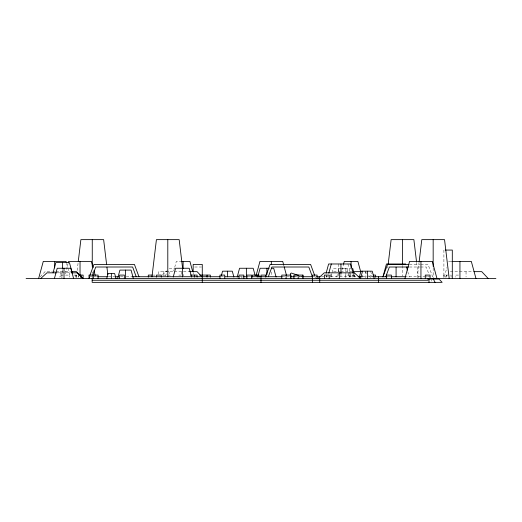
<?xml version="1.0" encoding="UTF-8"?>
<svg xmlns="http://www.w3.org/2000/svg" width="522" height="522" viewBox="0 0 522 522"><rect width="100%" height="100%" fill="white"/><g stroke="black" fill="none" stroke-linecap="round" stroke-linejoin="round"><path stroke-width="0.39" stroke-dasharray="2.61 1.96" d="M76.336 277.678L76.721 274.442M77.204 270.396L78.176 262.298M387.735 267.969L387.931 266.344M417.241 277.678L419.081 262.298M65.283 273.828L68.03 263.727M158.231 274.102L159.027 271.179L167.125 271.179M165.539 276.295L167.125 270.448M173.735 270.918L174.531 267.995M174.733 267.264L176.319 261.411L180.853 261.411M331.02 276.928L333.349 268.334L346.849 268.334L349.179 276.928M336.683 277.025L337.871 272.641M338.073 271.91L339.065 268.256M341.897 270.187L343.287 265.065M444.339 276.934L446.871 267.61M40.259 276.777L45.068 271.649L52.135 271.649M162.486 275.068L165.689 271.649L173.539 271.649M329.911 275.636L332.579 272.784M445.005 277.352L447.68 274.5M448.561 261.392L451.811 261.392M409.431 264.452L419.962 264.452M420.771 264.452L428.066 264.452L432.588 276.725L406.253 276.725M194.686 267.01L201.518 267.01M409.418 267.01L419.838 267.01M420.641 267.01L426.259 267.01L428.732 273.737M169.232 268.256L174.524 268.256M340.572 268.256L351.156 268.256M52.918 271.649L55.273 271.649M56.063 271.649L70.189 271.649M174.322 271.649L189.506 271.649M333.649 271.649L339.926 271.649M340.716 271.649L351.704 271.649M450.349 271.649L473.115 271.649M57.035 272.83L72.206 272.83M63.038 275.087L59.847 275.087L59.847 277.13M65.563 275.087L69.543 275.087L69.543 277.13M74.02 275.087L78 275.087M153.305 275.087L155.027 275.087M162.818 275.087L169.533 275.087M178.863 275.087L181.251 275.087M354.79 275.087L345.779 275.087L345.779 277.13M458.46 275.087L455.275 275.087L455.275 277.13M89.412 276.725L97.562 276.725M108.263 276.725L114.357 276.725M120.451 276.725L123.623 276.725M126.272 276.725L131.374 276.725M221.034 276.725L223.481 276.725M239.794 276.725L243.291 276.725M247.95 276.725L250.821 276.725M282.174 276.725L290.043 276.725M294.715 276.725L302.447 276.725M312.384 276.725L316.058 276.725M321.356 276.725L357.244 276.725M362.137 276.725L372.741 276.725M388.087 276.725L390.286 276.725M300.522 276.06L302.055 276.562M365.048 271.649L366.653 273.358M368.786 275.636L370.392 277.352M66.672 263.727L70.261 276.934M407.793 271.616L409.248 276.96M370.646 271.179L372.232 277.025M354.458 274.833L355.051 277.025M353.283 273.906L354.112 276.96M347.913 263.982L351.437 276.96M168.743 271.179L170.133 276.295M416.589 262.298L418.429 277.678M183.333 274.442L183.529 276.06M466.048 271.649L466.048 276.967M451.08 277.13L451.08 275.087L443.635 275.087L443.635 277.13M446.303 275.087L446.303 277.13M443.902 250.071L443.902 277.678M433.169 267.969L433.169 277.678M431.368 279.72L431.368 281.045M426.167 275.766L426.167 277.13M402.501 265.535L402.501 276.06M370.868 275.087L370.868 277.13M365.785 271.179L365.785 277.678M362.673 275.087L362.673 277.13M354.007 275.087L354.007 277.13M352.396 275.087L352.396 277.13M350.562 275.087L350.562 277.13M349.348 271.649L349.348 276.967M349.231 275.087L349.231 277.13M345.864 268.256L345.864 277.704M340.944 273.652L340.944 277.684M338.269 263.982L338.269 277.684M330.948 275.087L330.948 277.13M326.628 275.766L326.628 277.13M326.172 275.087L326.172 277.13M315.138 276.725L315.138 278.487M299.726 275.766L299.726 277.13M294.943 275.087L294.943 277.13M271.329 271.975L271.329 276.047M241.914 276.725L241.914 278.487M193.166 272.68L193.166 274.428M181.388 271.649L181.388 276.21M163.888 271.179L163.888 276.053M92.263 272.014L92.263 273.632M92.263 274.442L92.263 277.678M92.166 276.725L92.166 278.487M78.796 275.087L78.796 277.13M78.339 275.766L78.339 277.13M75.984 275.087L75.984 277.13M75.944 275.087L75.944 277.13M62.62 269.685L62.62 272.83M60.767 271.649L60.767 276.967M61.942 272.83L61.942 277.678L61.942 272.83"/><path stroke-width="0.78" d="M78.267 261.489L80.884 239.637L103.637 239.637L106.638 264.726M151.967 276.869L156.417 239.637L179.17 239.637L182.654 268.778M388.12 264.726L391.122 239.637L413.874 239.637L416.491 261.489M419.179 261.489L421.789 239.637L444.542 239.637L449.194 278.487M38.635 278.487L43.28 261.392L66.033 261.392L66.457 262.944M53.042 272.83L55.821 262.599L69.426 262.599L72.206 272.83M54.432 278.487L57.211 268.256L70.816 268.256L73.595 278.487M68.238 262.944L68.663 261.392L91.415 261.392L93.105 267.61M106.716 278.487L108.061 273.535L114.644 273.535L115.988 278.487M117.639 278.487L119.916 270.096L131.074 270.096L133.351 278.487M173.226 277.025L175.607 268.256L189.212 268.256L191.594 277.025M221.38 275.564L222.574 271.179L232.29 271.179L233.882 277.025M237.19 277.025L239.572 268.256L253.177 268.256L255.167 275.564M256.152 275.381L259.956 261.392L282.709 261.392L283.766 265.28M258.116 275.564L260.1 268.256L269.169 268.256M326.139 273.143L328.625 263.982L350.588 263.982L353.074 273.143M328.821 273.143L331.307 263.982M343.483 264.334L344.279 261.411L357.883 261.411L360.663 271.649M359.338 277.025L360.93 271.179L372.245 271.179L374.228 278.487M362.522 271.179L360.539 278.487L354.36 272.83L324.279 272.83L318.133 278.487M382.92 276.96L386.443 263.982L405.724 263.982M404.922 278.487L409.568 261.392L432.32 261.392L436.966 278.487M89.947 275.283L93.934 264.452L134.441 264.452L138.963 276.725M92.714 275.231L95.741 267.01L132.634 267.01L136.209 276.725M265.587 276.725L270.109 264.452L310.616 264.452L314.603 275.283M268.341 276.725L271.916 267.01L308.809 267.01L312.384 276.725M383.037 276.725L387.559 264.452L408.622 264.452M385.791 276.725L389.366 267.01L408.615 267.01M40.762 278.487L46.902 272.83L56.402 272.83M445.429 250.071L452.306 250.071L452.306 278.487M181.61 261.411L189.923 261.411L192.703 271.649M451.811 261.392L471.314 261.392L475.96 278.487M271.44 268.256L273.704 268.256L276.086 277.025M70.972 271.649L76.466 271.649L82.881 278.487M189.506 271.649L197.088 271.649L201.897 276.777M353.27 271.649L361.12 271.649M473.898 271.649L481.747 271.649L488.161 278.487M71.442 272.83L76.982 272.83L83.129 278.487L83.122 275.087L79.129 275.087M152.293 275.087L148.313 275.087L148.313 277.13M190.478 275.087L197.107 275.087L197.107 277.13M199.672 275.087L210.34 275.087L210.34 277.13M373.256 275.087L375.651 275.087L375.651 277.13M97.562 276.725L107.552 276.725M114.918 276.725L118.416 276.725M131.981 276.725L220.219 276.725M225.112 276.725L238.978 276.725M243.291 276.725L247.356 276.725M251.212 276.725L282.174 276.725M290.278 276.725L294.447 276.725M302.395 276.725L312.658 276.725M316.462 276.725L319.725 276.725M358.059 276.725L361.322 276.725M373.556 276.725L387.357 276.725M390.919 276.725L405.738 276.725M26.1 278.487L495.9 278.487M427.564 279.055L439.015 279.055L442.134 282.363L92.166 282.363L92.166 278.487M92.166 280.249L428.086 280.249M298.212 275.303L291.302 273.032L290.363 273.711L290.363 275.29M433.325 279.055L435.087 282.363M284.183 266.833L286.506 275.381M93.947 270.716L95.219 275.381M406.553 267.036L407.382 270.089M352.67 268.256L354.06 273.371M106.925 267.16L107.8 274.442M459.941 261.392L459.941 278.487M433.169 239.637L433.169 266.344M430.063 278.487L430.063 275.087L425.28 275.087L425.28 278.487M429.006 279.055L429.006 282.363M420.947 261.392L420.947 278.487M402.501 239.637L402.501 264.726M396.081 267.205L396.081 276.875M391.383 278.487L391.383 275.087L386.6 275.087L386.6 278.487M378.45 276.725L378.45 282.363M367.384 271.179L367.384 278.487M351.078 261.411L351.078 267.708M340.944 263.982L340.944 273.652M339.32 272.83L339.32 278.487M329.225 278.487L329.225 275.087L324.443 275.087L324.443 278.487M319.725 278.487L319.725 282.363M317.108 278.487L317.108 275.087L312.332 275.087L312.384 282.363M303.001 278.487L303.001 275.087L293.893 275.087L293.893 278.487M302.825 275.087L302.825 277.13M298.219 275.087L298.219 278.487M290.885 278.487L290.885 275.087L281.776 275.087L281.776 278.487M290.708 275.087L290.708 277.13M286.102 275.087L286.102 278.487M271.329 261.392L271.329 264.647M266.905 268.256L266.905 274.552M265.783 277.13L265.783 275.087L261 275.087L261 282.363M259.023 277.13L259.023 275.087L252.433 275.087L252.433 277.13M257.215 275.087L257.215 277.13M251.637 278.487L251.637 275.087L246.854 275.087L246.854 278.487M246.377 268.256L246.377 276.914M243.82 278.487L243.82 275.087L239.037 275.087L239.037 278.487M227.435 271.179L227.435 276.862M224.734 278.487L224.734 275.087L219.958 275.087L219.958 278.487M207.058 275.087L207.058 277.13M202.275 282.363L202.275 264.452L193.166 264.452L193.166 271.871M194.465 275.087L194.465 277.13M183.118 261.411L183.118 268.497M182.413 268.256L182.413 276.914M167.797 239.637L167.797 276.869M161.285 277.13L161.285 275.087L156.502 275.087L156.502 277.13M125.495 270.096L125.495 278.487M124.34 278.487L124.34 275.087L119.558 275.087L119.558 278.487M111.349 273.535L111.349 278.487M98.11 278.487L98.11 275.087L89.008 275.087L89.008 278.487M93.334 275.087L93.334 278.487M92.263 239.637L92.263 266.344M89.412 276.725L89.412 278.487M80.036 261.392L80.036 275.231M64.017 268.256L64.017 278.487M62.62 262.599L62.62 268.895M54.66 261.392L54.66 267.903M80.766 277.13L80.766 275.087L80.721 277.13"/></g></svg>
